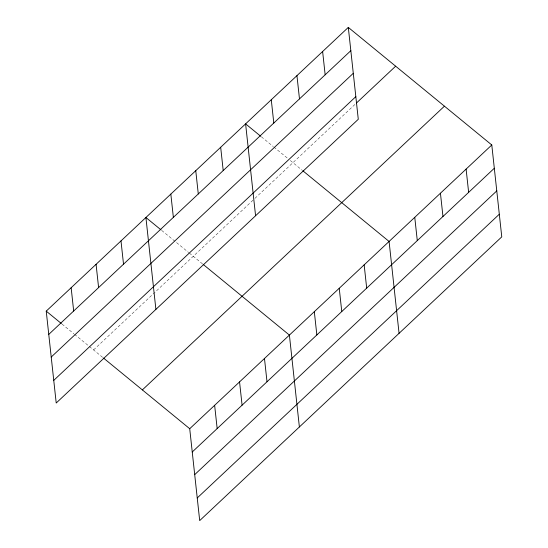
<?xml version="1.0" encoding="UTF-8"?>
<svg xmlns="http://www.w3.org/2000/svg" width="548" height="548" viewBox="0 0 548 548"><rect width="100%" height="100%" fill="white"/><g stroke="black" fill="none" stroke-linecap="round" stroke-linejoin="round"><path stroke-width="0.41" stroke-dasharray="2.74 2.06" d="M93.578 349.932L254.32 198.951M254.943 198.369L355.303 104.099M261.382 136.801L273.219 146.501M273.877 147.042L287.686 158.358M290.317 160.516L302.181 170.236M161.701 230.434L188.663 252.532M189.32 253.066L202.493 263.869M62.013 324.067L73.85 333.766M74.507 334.307L102.812 357.495"/><path stroke-width="0.82" d="M348.302 27.4L358.282 119.286L56.211 403.02L46.231 311.134L348.302 27.4L491.789 144.98L501.769 236.866L199.698 520.6L189.718 428.714L103.469 358.036M48.758 334.41L350.83 50.676M51.217 357.049L353.289 73.316M53.752 380.38L355.823 96.647M356.529 102.949L395.649 66.198M142.364 389.909L444.435 106.182M189.718 428.714L491.789 144.98M192.245 451.99L494.317 168.257M194.704 474.63L496.776 190.896M197.239 497.961L499.31 214.227M260.725 136.267L245.6 123.869L255.58 215.754M302.839 170.777L389.08 241.449L399.067 333.335M161.043 229.893L145.912 217.501L155.899 309.387M203.15 264.403L289.399 335.081L299.379 426.967M46.231 311.134L61.355 323.526M466.108 169.099L468.643 192.375M440.434 193.218L442.962 216.494M414.761 217.33L417.288 240.613M364.16 264.855L366.687 288.138M322.628 51.519L325.156 74.795M339.239 288.269L341.767 311.545M296.948 75.638L299.482 98.914M314.319 311.675L316.847 334.951M271.274 99.75L273.801 123.026M264.479 358.488L267.006 381.764M220.68 147.275L223.207 170.551M239.558 381.901L242.086 405.178M195.759 170.688L198.287 193.965M214.638 405.308L217.166 428.584M170.832 194.095L173.367 217.371M120.992 240.908L123.519 264.184M96.071 264.314L98.599 287.59M71.151 287.727L73.679 311.004"/></g></svg>
